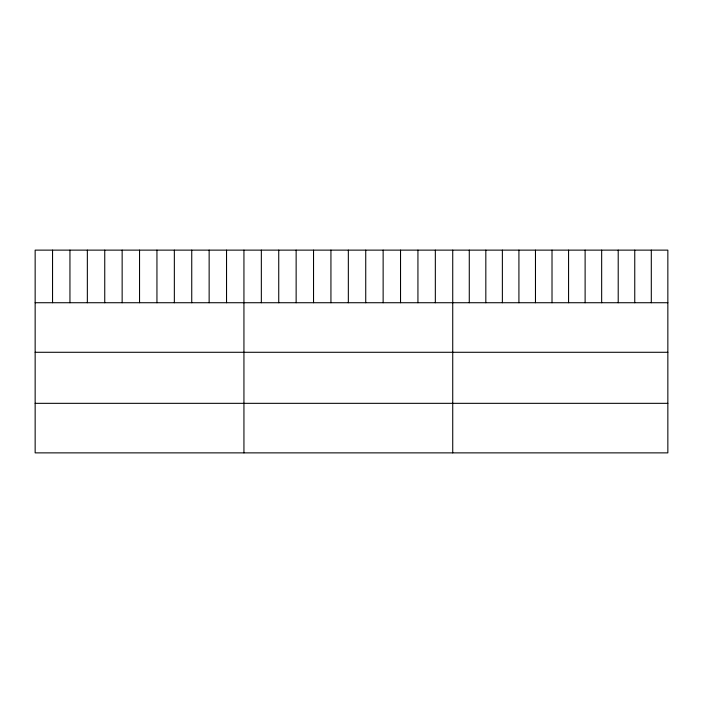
<?xml version="1.0" encoding="UTF-8"?>
<svg xmlns="http://www.w3.org/2000/svg" width="703" height="703" viewBox="0 0 703 703"><rect width="100%" height="100%" fill="white"/><g stroke="black" fill="none" stroke-linecap="round" stroke-linejoin="round"><path stroke-width="1.05" d="M667.85 302.729L667.85 452.873L35.15 452.873L35.15 250.127L667.85 250.127L667.85 302.729L35.15 302.729M35.15 352.282L667.85 352.282M35.15 403.329L667.85 403.329M651.303 250.127L651.303 302.729M634.756 250.127L634.756 302.729M618.209 250.127L618.209 302.729M601.663 250.127L601.663 302.729M585.116 250.127L585.116 302.729M568.569 250.127L568.569 302.729M552.013 250.127L552.013 302.729M535.466 250.127L535.466 302.729M518.919 250.127L518.919 302.729M502.373 250.127L502.373 302.729M485.826 250.127L485.826 302.729M469.279 250.127L469.279 302.729M452.732 250.127L452.732 452.873M435.333 250.127L435.333 302.729M417.934 250.127L417.934 302.729M400.534 250.127L400.534 302.729M383.135 250.127L383.135 302.729M365.736 250.127L365.736 302.729M348.337 250.127L348.337 302.729M330.937 250.127L330.937 302.729M313.538 250.127L313.538 302.729M296.139 250.127L296.139 302.729M278.74 250.127L278.74 302.729M261.34 250.127L261.34 302.729M243.941 250.127L243.941 452.873M226.542 250.127L226.542 302.729M209.143 250.127L209.143 302.729M191.743 250.127L191.743 302.729M174.344 250.127L174.344 302.729M156.945 250.127L156.945 302.729M139.546 250.127L139.546 302.729M122.146 250.127L122.146 302.729M104.747 250.127L104.747 302.729M87.348 250.127L87.348 302.729M69.948 250.127L69.948 302.729M52.549 250.127L52.549 302.729"/></g></svg>
